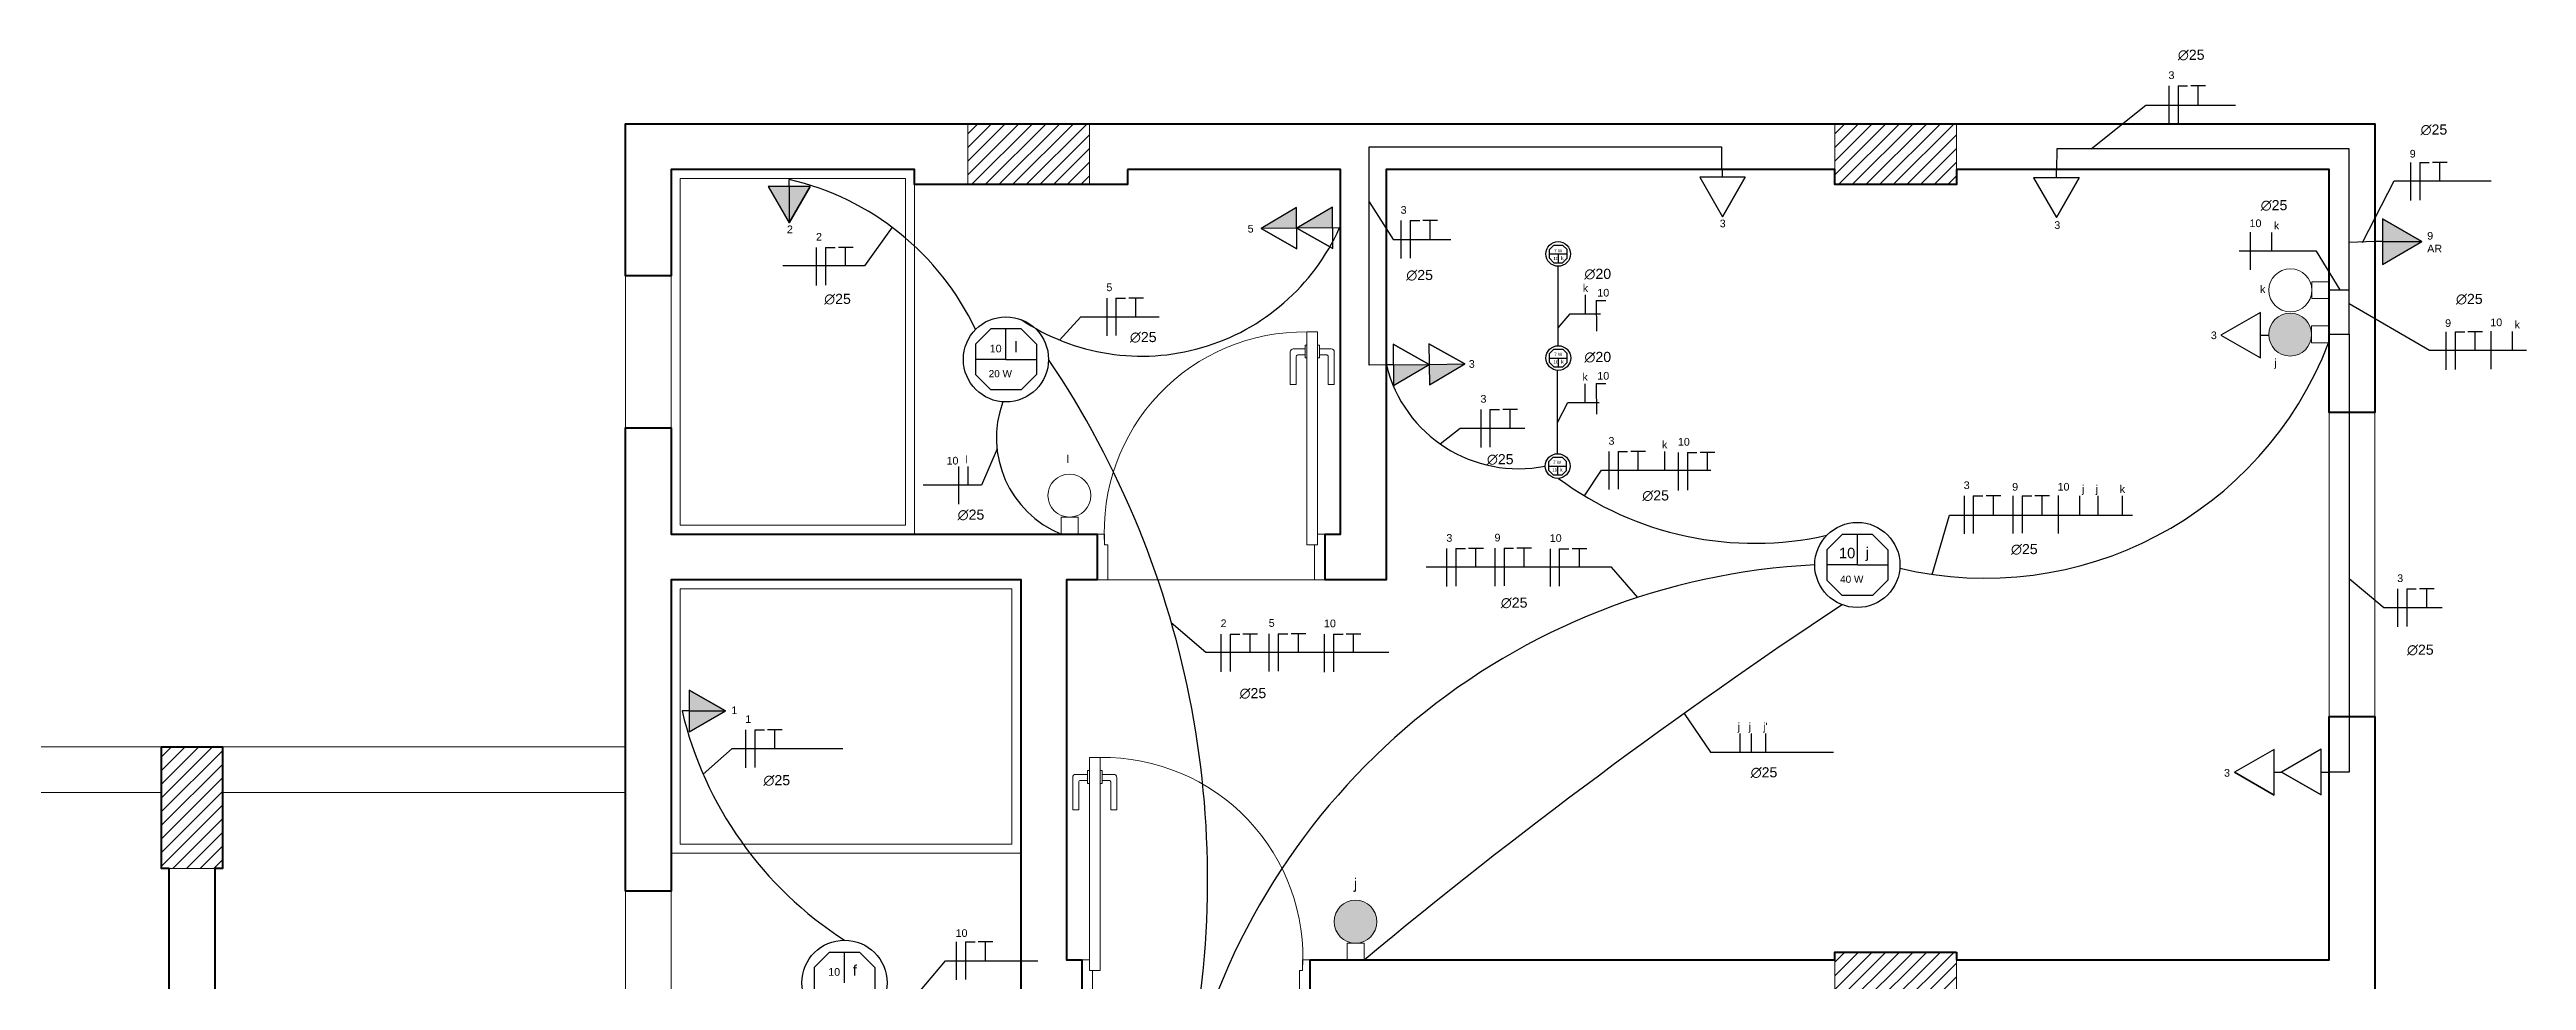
# Model space of a CAD drawing. Header units: millimetres. Extents: x 2991 to 3503, y 2795 to 2987.
# Drawn here: x 3080.94 to 3089.08, y 2821.22 to 2824.28 of the extents above; entities that cross this region are included whole.
import ezdxf
from ezdxf.enums import TextEntityAlignment as Align

# ---------------------------------------------------------------- set-up
doc = ezdxf.new("R2010")
doc.units = ezdxf.units.MM
for name, color, linetype in [('ESCO_37_TOMADAS', 3, 'Continuous'), ('ILUMINAÇÃO', 3, 'Continuous'), ('PTF', 1, 'Continuous'), ('PTO', 1, 'Continuous'), ('TET', 172, 'Continuous')]:
    doc.layers.add(name, color=color, linetype=linetype)
for name, color, linetype, lineweight in [('ESQUADRIAS', 250, 'Continuous', 9), ('PILAR', 7, 'Continuous', 5), ('Plarga', 7, 'Continuous', 40)]:
    doc.layers.add(name, color=color, linetype=linetype, lineweight=lineweight)
doc.styles.add('ST', font='ROMANS.SHX', dxfattribs={"height": 0.15})
doc.styles.get("Standard").update_dxf_attribs({"font": ''})
doc.styles.get('Standard').set_extended_font_data('Arial')

# ---------------------------------------------------------------- blocks, each defined once
blk = doc.blocks.new('INTERRUP SIMP 1 TC')
at = {"lineweight": 5}
for p, q in [((-5, 2.5), (-5, -2.5)), ((0, 2.5), (-5, 2.5)), ((0, 2.5), (0, -2.5)), ((0, -2.5), (-5, -2.5)), ((0, 0), (0, 0))]:
    blk.add_line(p, q, dxfattribs=at)
at = {"lineweight": 5, "ltscale": 0.5}
blk.add_circle((6.33, 0.04), 6.33, dxfattribs=at)
blk = doc.blocks.new('iv')
at = {"color": 3}
for p, q in [((-0.2, 0.1), (-0.1, 0.2)), ((-0.1, 0.2), (0.1, 0.2)), ((0.1, 0.2), (0.2, 0.1)), ((-0.2, 0.1), (-0.2, -0.1)), ((0.2, 0.1), (0.2, -0.1)), ((-0.1, -0.2), (-0.2, -0.1)), ((0.2, -0.1), (0.1, -0.2)), ((-0.1, -0.2), (0.1, -0.2))]:
    blk.add_line(p, q, dxfattribs=at)
at = {"color": 1}
blk.add_circle((0, 0), 0.28, dxfattribs=at)
at = {"color": 1, "style": 'ST', "flags": 4}
blk.add_attdef('N%%D', text='', height=0.15, dxfattribs=at).set_placement((0.003, -0.074), align=Align.CENTER)

msp = doc.modelspace()

# ---------------------------------------------------------------- hatches: boundary and pattern name
at = {"layer": 'ESCO_37_TOMADAS'}
h = msp.add_hatch(color=256, dxfattribs=at)
h.dxf.hatch_style = 1
h.paths.add_polyline_path([(3088.3736, 2823.3431, 1), (3088.2324, 2823.3431, 1)])
h = msp.add_hatch(color=256, dxfattribs=at)
h.dxf.hatch_style = 1
h.set_gradient(color1=(0, 0, 255), color2=(255, 255, 0), tint=1)
h.paths.add_polyline_path([(3085.3013, 2821.4119, 1), (3085.1601, 2821.4119, 1)])
h = msp.add_hatch(color=256, dxfattribs=at)
h.dxf.hatch_style = 1
h.paths.add_polyline_path([(3085.3013, 2821.4119, 1), (3085.1601, 2821.4119, 1)])
h = msp.add_hatch(color=256, dxfattribs=at)
h.dxf.hatch_style = 1
h.paths.add_polyline_path([(3085.3013, 2821.4119, 1), (3085.1601, 2821.4119, 1)])
at = {"layer": 'PILAR'}
h = msp.add_hatch(dxfattribs=at)
h.set_pattern_fill('ANSI31,_O', color=256, scale=0.01)
h.set_pattern_definition([(45, (1220.393174, 1871.62264), (-0.0224506403, 0.0224506403), [])])
h.paths.add_polyline_path([(3083.9562, 2824.0368), (3083.9562, 2823.8368), (3084.3562, 2823.8368), (3084.3562, 2824.0368)])
h = msp.add_hatch(dxfattribs=at)
h.set_pattern_fill('ANSI31,_O', color=256, scale=0.01)
h.set_pattern_definition([(45, (1223.243174, 1871.62264), (-0.0224506403, 0.0224506403), [])])
h.paths.add_polyline_path([(3086.8062, 2824.0368), (3086.8062, 2823.8368), (3087.2062, 2823.8368), (3087.2062, 2824.0368)])
h = msp.add_hatch(dxfattribs=at)
h.set_pattern_fill('ANSI31,_O', color=256, scale=0.01, angle=-90)
h.set_pattern_definition([(225, (4033.720342, 4685.54981), (-0.0224506403, 0.0224506403), [])])
h.paths.add_polyline_path([(3081.3062, 2821.5868), (3081.5062, 2821.5868), (3081.5062, 2821.9868), (3081.3062, 2821.9868)])
h = msp.add_hatch(dxfattribs=at)
h.set_pattern_fill('ANSI31,_O', color=256, scale=0.01)
h.set_pattern_definition([(45, (1223.243174, 1868.89764), (-0.0224506403, 0.0224506403), [])])
h.paths.add_polyline_path([(3086.8062, 2821.3118), (3086.8062, 2821.1118), (3087.2062, 2821.1118), (3087.2062, 2821.3118)])

# ---------------------------------------------------------------- linework, layer by layer
at = {"color": 3}
for p, q in [((3083.4382, 2823.8303), (3083.3001, 2823.8303)), ((3083.3001, 2823.8303), (3083.3691, 2823.7107)), ((3083.3691, 2823.8303), (3083.3691, 2823.8533)), ((3083.3691, 2823.8303), (3083.3691, 2823.7107)), ((3083.4382, 2823.8303), (3083.3691, 2823.7107)), ((3083.3691, 2823.7107), (3083.4382, 2823.8303)), ((3083.3691, 2823.7107), (3083.4382, 2823.8303)), ((3086.512, 2823.8609), (3086.362, 2823.8609)), ((3086.362, 2823.8609), (3086.437, 2823.7309)), ((3086.437, 2823.8609), (3086.437, 2823.8859)), ((3086.512, 2823.8609), (3086.437, 2823.7309)), ((3086.437, 2823.7309), (3086.512, 2823.8609)), ((3086.437, 2823.7309), (3086.512, 2823.8609)), ((3087.6097, 2823.8587), (3087.4597, 2823.8587)), ((3087.4597, 2823.8587), (3087.5347, 2823.7287)), ((3087.5347, 2823.8587), (3087.5347, 2823.8837)), ((3087.6097, 2823.8587), (3087.5347, 2823.7287)), ((3087.5347, 2823.7287), (3087.6097, 2823.8587)), ((3087.5347, 2823.7287), (3087.6097, 2823.8587)), ((3085.0377, 2823.6932), (3084.9201, 2823.6919)), ((3085.0384, 2823.6253), (3084.9201, 2823.6919)), ((3084.9201, 2823.6919), (3085.0384, 2823.6253)), ((3085.1558, 2823.6948), (3085.0382, 2823.6935)), ((3085.1565, 2823.6269), (3085.0382, 2823.6935)), ((3085.0382, 2823.6935), (3085.1565, 2823.6269)), ((3085.1558, 2823.6948), (3085.1784, 2823.695)), ((3088.6062, 2823.6492), (3088.5812, 2823.6492)), ((3088.6062, 2823.7242), (3088.7362, 2823.6492)), ((3088.7362, 2823.6492), (3088.6062, 2823.7242)), ((3088.6062, 2823.7242), (3088.6062, 2823.5742)), ((3088.7362, 2823.6492), (3088.6062, 2823.7242)), ((3088.6062, 2823.6492), (3088.7362, 2823.6492)), ((3088.6062, 2823.5742), (3088.7362, 2823.6492)), ((3088.2056, 2823.4164), (3088.0756, 2823.3414)), ((3088.2056, 2823.2664), (3088.2056, 2823.4164)), ((3088.0756, 2823.3414), (3088.2056, 2823.2664)), ((3088.2056, 2823.3414), (3088.2306, 2823.3414)), ((3085.3549, 2823.2437), (3085.3323, 2823.2434)), ((3085.3542, 2823.3115), (3085.4725, 2823.2449)), ((3085.4725, 2823.2449), (3085.3542, 2823.3115)), ((3085.3549, 2823.2437), (3085.4725, 2823.2449)), ((3085.4723, 2823.3131), (3085.5906, 2823.2465)), ((3085.5906, 2823.2465), (3085.4723, 2823.3131)), ((3085.473, 2823.2453), (3085.5906, 2823.2465)), ((3083.0402, 2822.105), (3083.0172, 2822.105)), ((3083.0402, 2822.174), (3083.1598, 2822.105)), ((3083.1598, 2822.105), (3083.0402, 2822.174)), ((3083.0402, 2822.174), (3083.0402, 2822.036)), ((3083.1598, 2822.105), (3083.0402, 2822.174)), ((3083.0402, 2822.105), (3083.1598, 2822.105)), ((3083.0402, 2822.036), (3083.1598, 2822.105)), ((3088.2504, 2821.9782), (3088.1204, 2821.9032)), ((3088.2504, 2821.8282), (3088.2504, 2821.9782)), ((3088.4045, 2821.979), (3088.2745, 2821.904)), ((3088.4045, 2821.829), (3088.4045, 2821.979)), ((3088.2504, 2821.8282), (3088.1204, 2821.9032)), ((3088.1204, 2821.9032), (3088.2504, 2821.8282)), ((3088.1204, 2821.9032), (3088.2504, 2821.8282)), ((3088.2504, 2821.9032), (3088.2754, 2821.9032)), ((3088.4045, 2821.829), (3088.2745, 2821.904)), ((3088.2745, 2821.904), (3088.4045, 2821.829)), ((3088.2745, 2821.904), (3088.4045, 2821.829)), ((3088.4045, 2821.904), (3088.4295, 2821.904))]:
    msp.add_line(p, q, dxfattribs=at)
for p, q in [((3085.8969, 2823.6086), (3085.9259, 2823.6086)), ((3084.0817, 2823.2617), (3084.0817, 2823.3617)), ((3084.0817, 2823.2617), (3083.9817, 2823.2617)), ((3084.0817, 2823.2617), (3084.1817, 2823.2617)), ((3085.8967, 2823.2658), (3085.9257, 2823.2658)), ((3085.8952, 2822.9107), (3085.9242, 2822.9107)), ((3086.8803, 2822.5853), (3086.8803, 2822.6853)), ((3086.8803, 2822.5853), (3086.7803, 2822.5853)), ((3086.8803, 2822.5853), (3086.9803, 2822.5853)), ((3083.5509, 2821.211), (3083.5509, 2821.311))]:
    msp.add_line(p, q)
at = {"lineweight": 5}
for points in [[(3082.9812, 2822.6868), (3083.7812, 2822.6868), (3083.7812, 2823.8868), (3082.9812, 2823.8868)], [(3083.0112, 2822.7168), (3083.7512, 2822.7168), (3083.7512, 2823.8568), (3083.0112, 2823.8568)], [(3082.9812, 2822.5368), (3082.9812, 2821.6368), (3084.1312, 2821.6368), (3084.1312, 2822.5368)], [(3083.0112, 2822.5068), (3083.0112, 2821.6668), (3084.1012, 2821.6668), (3084.1012, 2822.5068)]]:
    msp.add_lwpolyline(points, close=True, dxfattribs=at)
at = {"color": 3}
for points in [[(3085.037, 2823.761), (3084.9201, 2823.6919), (3085.0384, 2823.6253)], [(3085.1551, 2823.7626), (3085.0382, 2823.6935), (3085.1565, 2823.6269)], [(3085.3556, 2823.1758), (3085.4725, 2823.2449), (3085.3542, 2823.3115)], [(3085.4737, 2823.1774), (3085.5906, 2823.2465), (3085.4723, 2823.3131)]]:
    msp.add_lwpolyline(points, close=True, dxfattribs=at)
for points in [[(3085.8679, 2823.6086), (3085.8969, 2823.6086), (3085.8969, 2823.5796)], [(3085.8677, 2823.2658), (3085.8967, 2823.2658), (3085.8967, 2823.2368)], [(3085.8662, 2822.9107), (3085.8952, 2822.9107), (3085.8952, 2822.8816)]]:
    msp.add_lwpolyline(points)
at = {"lineweight": 5}
for points in [[(3082.8312, 2823.5368), (3082.8312, 2823.0368)], [(3082.9812, 2823.5368), (3082.9812, 2823.0368)], [(3088.4312, 2823.0868), (3088.4312, 2822.0868)], [(3088.5812, 2823.0868), (3088.5812, 2822.0868)], [(3084.4162, 2822.5368), (3085.0962, 2822.5368)], [(3079.9812, 2821.9868), (3081.3062, 2821.9868)], [(3082.8312, 2821.9868), (3081.5062, 2821.9868)], [(3079.9812, 2821.8368), (3081.3062, 2821.8368)], [(3082.8312, 2821.8368), (3081.5062, 2821.8368)], [(3082.8312, 2821.0118), (3082.8312, 2821.5118)], [(3082.9812, 2821.0118), (3082.9812, 2821.5118)]]:
    msp.add_lwpolyline(points, dxfattribs=at)
at = {"color": 3}
for points in [[(3083.3691, 2823.8303), (3083.3001, 2823.8303), (3083.3691, 2823.7107)], [(3083.4382, 2823.8303), (3083.3691, 2823.8303), (3083.3691, 2823.7107)], [(3085.0377, 2823.6932), (3085.037, 2823.761), (3084.9201, 2823.6919)], [(3085.1558, 2823.6948), (3085.1551, 2823.7626), (3085.0382, 2823.6935)], [(3088.6062, 2823.7242), (3088.6062, 2823.6492), (3088.7362, 2823.6492)], [(3088.6062, 2823.6492), (3088.6062, 2823.5742), (3088.7362, 2823.6492)], [(3085.3549, 2823.2437), (3085.3556, 2823.1758), (3085.4725, 2823.2449)], [(3085.473, 2823.2453), (3085.4737, 2823.1774), (3085.5906, 2823.2465)], [(3083.0402, 2822.174), (3083.0402, 2822.105), (3083.1598, 2822.105)], [(3083.0402, 2822.105), (3083.0402, 2822.036), (3083.1598, 2822.105)]]:
    msp.add_solid(points, dxfattribs=at)
at = {"layer": 'ESCO_37_TOMADAS'}
for p, q in [((3087.904, 2824.1614), (3087.904, 2824.0368)), ((3087.9344, 2824.1614), (3087.9344, 2824.0379)), ((3087.9344, 2824.1614), (3087.9659, 2824.1614)), ((3087.9993, 2824.1614), (3087.9993, 2824.0997)), ((3087.6487, 2823.9548), (3087.8281, 2824.0974)), ((3087.8281, 2824.0974), (3088.123, 2824.0974)), ((3088.6983, 2823.9092), (3088.6983, 2823.7846)), ((3088.7287, 2823.9092), (3088.7287, 2823.7858)), ((3088.7287, 2823.9092), (3088.7603, 2823.9092)), ((3088.7936, 2823.9092), (3088.7936, 2823.8475)), ((3088.5413, 2823.6459), (3088.6451, 2823.8488)), ((3088.6451, 2823.8488), (3088.9634, 2823.8488)), ((3085.2751, 2823.7798), (3085.3542, 2823.6556)), ((3083.7076, 2823.6963), (3083.6172, 2823.5691)), ((3085.3542, 2823.6556), (3085.5436, 2823.6556)), ((3085.3799, 2823.7181), (3085.3799, 2823.5936)), ((3085.4103, 2823.7181), (3085.4103, 2823.5947)), ((3085.4103, 2823.7181), (3085.4419, 2823.7181)), ((3085.4752, 2823.7181), (3085.4752, 2823.6564)), ((3088.1717, 2823.6803), (3088.1717, 2823.5557)), ((3088.2414, 2823.6793), (3088.2414, 2823.6175)), ((3083.6172, 2823.5691), (3083.348, 2823.5691)), ((3083.4584, 2823.6297), (3083.4584, 2823.5052)), ((3083.4888, 2823.6297), (3083.4888, 2823.5063)), ((3083.4888, 2823.6297), (3083.5204, 2823.6297)), ((3083.5537, 2823.6297), (3083.5537, 2823.5681)), ((3088.3896, 2823.6172), (3088.1357, 2823.6172)), ((3088.467, 2823.4906), (3088.3896, 2823.6172)), ((3084.4128, 2823.4635), (3084.4128, 2823.3389)), ((3084.4432, 2823.4635), (3084.4432, 2823.34)), ((3084.4432, 2823.4635), (3084.4748, 2823.4635)), ((3084.5081, 2823.4635), (3084.5081, 2823.4018)), ((3085.8967, 2823.3653), (3085.9359, 2823.4118)), ((3085.9359, 2823.4118), (3086.0359, 2823.4118)), ((3085.9856, 2823.4736), (3085.9856, 2823.4118)), ((3086.0222, 2823.4552), (3086.0228, 2823.3547)), ((3086.0222, 2823.4552), (3086.0538, 2823.4552)), ((3088.4967, 2823.4452), (3088.7614, 2823.2917)), ((3084.2577, 2823.3254), (3084.3282, 2823.4016)), ((3084.3282, 2823.4016), (3084.5849, 2823.4016)), ((3088.8146, 2823.3521), (3088.8146, 2823.2275)), ((3088.845, 2823.3521), (3088.845, 2823.2286)), ((3088.845, 2823.3521), (3088.8766, 2823.3521)), ((3088.9099, 2823.3521), (3088.9099, 2823.2904)), ((3088.9631, 2823.3545), (3088.9631, 2823.2299)), ((3089.0328, 2823.3535), (3089.0328, 2823.2917)), ((3088.7614, 2823.2917), (3089.0797, 2823.2917)), ((3085.9846, 2823.1813), (3085.9846, 2823.1195)), ((3086.0222, 2823.1819), (3086.0228, 2823.0814)), ((3086.0222, 2823.1819), (3086.0538, 2823.1819)), ((3085.6424, 2823.0967), (3085.6424, 2822.9721)), ((3085.6728, 2823.0967), (3085.6728, 2822.9732)), ((3085.6728, 2823.0967), (3085.7044, 2823.0967)), ((3085.7377, 2823.0967), (3085.7377, 2823.035)), ((3085.8952, 2823.0535), (3085.9282, 2823.1195)), ((3085.9282, 2823.1195), (3086.0321, 2823.1195)), ((3085.5088, 2822.9837), (3085.5747, 2823.0357)), ((3085.5747, 2823.0357), (3085.7874, 2823.0357)), ((3084.0524, 2822.967), (3084.0011, 2822.8476)), ((3086.0632, 2822.9582), (3086.0632, 2822.8337)), ((3086.0936, 2822.9582), (3086.0936, 2822.8348)), ((3086.0936, 2822.9582), (3086.1252, 2822.9582)), ((3086.1586, 2822.9582), (3086.1586, 2822.8965)), ((3086.2462, 2822.9587), (3086.2462, 2822.8969)), ((3086.2912, 2822.9553), (3086.2912, 2822.8307)), ((3086.3216, 2822.9553), (3086.3216, 2822.8318)), ((3086.3216, 2822.9553), (3086.3532, 2822.9553)), ((3086.3866, 2822.9553), (3086.3866, 2822.8969)), ((3084.0011, 2822.8476), (3083.8092, 2822.8476)), ((3083.9261, 2822.9097), (3083.9261, 2822.7851)), ((3083.9565, 2822.9097), (3083.9565, 2822.8478)), ((3085.9839, 2822.8125), (3086.0392, 2822.8969)), ((3086.0392, 2822.8969), (3086.3982, 2822.8969)), ((3087.2309, 2822.8123), (3087.2309, 2822.6878)), ((3087.2613, 2822.8123), (3087.2613, 2822.6889)), ((3087.2613, 2822.8123), (3087.2929, 2822.8123)), ((3087.3262, 2822.8123), (3087.3262, 2822.7507)), ((3087.3915, 2822.8133), (3087.3915, 2822.6887)), ((3087.4219, 2822.8133), (3087.4219, 2822.6899)), ((3087.4219, 2822.8133), (3087.4535, 2822.8133)), ((3087.4868, 2822.8133), (3087.4868, 2822.7516)), ((3087.5406, 2822.8135), (3087.5406, 2822.689)), ((3087.6103, 2822.8126), (3087.6103, 2822.7507)), ((3087.6712, 2822.8126), (3087.6712, 2822.7507)), ((3087.7507, 2822.8126), (3087.7507, 2822.7507)), ((3087.1263, 2822.5545), (3087.1835, 2822.7491)), ((3087.1835, 2822.7491), (3087.7845, 2822.7491)), ((3085.5302, 2822.6391), (3085.5302, 2822.5145)), ((3085.5606, 2822.6391), (3085.5606, 2822.5156)), ((3085.5606, 2822.6391), (3085.5922, 2822.6391)), ((3085.6255, 2822.6391), (3085.6255, 2822.5774)), ((3085.6885, 2822.6401), (3085.6885, 2822.5156)), ((3085.7189, 2822.6401), (3085.7189, 2822.5167)), ((3085.7189, 2822.6401), (3085.7505, 2822.6401)), ((3085.7838, 2822.6401), (3085.7838, 2822.5784)), ((3085.8701, 2822.6386), (3085.8701, 2822.514)), ((3085.9005, 2822.6386), (3085.9005, 2822.5151)), ((3085.9005, 2822.6386), (3085.9321, 2822.6386)), ((3085.9654, 2822.6386), (3085.9654, 2822.5769)), ((3086.072, 2822.5784), (3085.4626, 2822.5784)), ((3086.1591, 2822.4784), (3086.072, 2822.5784)), ((3088.4967, 2822.5408), (3088.6114, 2822.4452)), ((3088.6114, 2822.4452), (3088.8026, 2822.4452)), ((3088.6557, 2822.5064), (3088.6557, 2822.3819)), ((3088.6861, 2822.5064), (3088.6861, 2822.383)), ((3088.6861, 2822.5064), (3088.7177, 2822.5064)), ((3088.751, 2822.5064), (3088.751, 2822.4448)), ((3084.6252, 2822.3963), (3084.7389, 2822.2985)), ((3084.788, 2822.3582), (3084.788, 2822.2337)), ((3084.8184, 2822.3582), (3084.8184, 2822.2348)), ((3084.8184, 2822.3582), (3084.85, 2822.3582)), ((3084.8834, 2822.3582), (3084.8834, 2822.2966)), ((3084.9463, 2822.3593), (3084.9463, 2822.2347)), ((3084.9768, 2822.3593), (3084.9768, 2822.2359)), ((3084.9768, 2822.3593), (3085.0083, 2822.3593)), ((3085.0417, 2822.3593), (3085.0417, 2822.2976)), ((3085.1279, 2822.3578), (3085.1279, 2822.2332)), ((3085.1583, 2822.3578), (3085.1583, 2822.2343)), ((3085.1583, 2822.3578), (3085.1899, 2822.3578)), ((3085.2232, 2822.3578), (3085.2232, 2822.2961)), ((3084.7389, 2822.2985), (3085.3403, 2822.2985)), ((3083.2258, 2822.043), (3083.2258, 2821.9184)), ((3083.2562, 2822.043), (3083.2562, 2821.9195)), ((3083.2562, 2822.043), (3083.2878, 2822.043)), ((3083.3211, 2822.043), (3083.3211, 2821.9813)), ((3086.3112, 2822.0968), (3086.3978, 2821.9692)), ((3086.4945, 2822.031), (3086.4945, 2821.9691)), ((3086.5311, 2822.0311), (3086.5311, 2821.9692)), ((3086.5785, 2822.0311), (3086.5785, 2821.9692)), ((3083.0865, 2821.8966), (3083.1813, 2821.9817)), ((3083.1813, 2821.9817), (3083.5455, 2821.9817)), ((3086.3978, 2821.9692), (3086.8023, 2821.9692)), ((3083.9184, 2821.3454), (3083.9184, 2821.2208)), ((3083.9488, 2821.3454), (3083.9488, 2821.222)), ((3083.9488, 2821.3454), (3083.9803, 2821.3454)), ((3084.0137, 2821.3454), (3084.0137, 2821.2837)), ((3083.8003, 2821.1852), (3083.8832, 2821.2827)), ((3083.8832, 2821.2827), (3084.186, 2821.2827))]:
    msp.add_line(p, q, dxfattribs=at)
for points in [[(3088.0246, 2824.1614), (3087.9993, 2824.1614), (3087.9763, 2824.1614)], [(3088.8189, 2823.9092), (3088.7936, 2823.9092), (3088.7706, 2823.9092)], [(3085.5005, 2823.7181), (3085.4752, 2823.7181), (3085.4523, 2823.7181)], [(3083.579, 2823.6297), (3083.5537, 2823.6297), (3083.5308, 2823.6297)], [(3084.5334, 2823.4635), (3084.5081, 2823.4635), (3084.4852, 2823.4635)], [(3088.9353, 2823.3521), (3088.9099, 2823.3521), (3088.887, 2823.3521)], [(3085.763, 2823.0967), (3085.7377, 2823.0967), (3085.7147, 2823.0967)], [(3086.1839, 2822.9582), (3086.1586, 2822.9582), (3086.1356, 2822.9582)], [(3086.4119, 2822.9553), (3086.3866, 2822.9553), (3086.3636, 2822.9553)], [(3087.3516, 2822.8123), (3087.3262, 2822.8123), (3087.3033, 2822.8123)], [(3087.5122, 2822.8133), (3087.4868, 2822.8133), (3087.4639, 2822.8133)], [(3085.6509, 2822.6391), (3085.6255, 2822.6391), (3085.6026, 2822.6391)], [(3085.8092, 2822.6401), (3085.7838, 2822.6401), (3085.7609, 2822.6401)], [(3085.9908, 2822.6386), (3085.9654, 2822.6386), (3085.9425, 2822.6386)], [(3088.7764, 2822.5064), (3088.751, 2822.5064), (3088.7281, 2822.5064)], [(3084.9087, 2822.3582), (3084.8834, 2822.3582), (3084.8604, 2822.3582)], [(3085.067, 2822.3593), (3085.0417, 2822.3593), (3085.0187, 2822.3593)], [(3085.2486, 2822.3578), (3085.2232, 2822.3578), (3085.2003, 2822.3578)], [(3083.3465, 2822.043), (3083.3211, 2822.043), (3083.2982, 2822.043)], [(3084.039, 2821.3454), (3084.0137, 2821.3454), (3083.9907, 2821.3454)]]:
    msp.add_lwpolyline(points, dxfattribs=at)
at = {"layer": 'ESQUADRIAS'}
for points in [[(3085.0712, 2822.6518), (3085.1062, 2822.6518), (3085.1062, 2823.3518), (3085.0712, 2823.3518)], [(3085.0648, 2823.2663), (3085.0712, 2823.2663), (3085.0712, 2823.3089), (3085.0648, 2823.3089)], [(3085.1125, 2823.2663), (3085.1062, 2823.2663), (3085.1062, 2823.3089), (3085.1125, 2823.3089)], [(3084.3812, 2822.5368), (3084.3812, 2822.6868), (3084.4062, 2822.6868), (3084.4062, 2822.6518), (3084.4162, 2822.6518), (3084.4162, 2822.5368)], [(3085.1312, 2822.5368), (3085.1312, 2822.6868), (3085.1062, 2822.6868), (3085.1062, 2822.6518), (3085.0962, 2822.6518), (3085.0962, 2822.5368)], [(3084.3912, 2821.2518), (3084.3562, 2821.2518), (3084.3562, 2821.9518), (3084.3912, 2821.9518)], [(3084.3498, 2821.8663), (3084.3562, 2821.8663), (3084.3562, 2821.9089), (3084.3498, 2821.9089)], [(3084.3975, 2821.8663), (3084.3912, 2821.8663), (3084.3912, 2821.9089), (3084.3975, 2821.9089)], [(3084.3312, 2821.1368), (3084.3312, 2821.2868), (3084.3562, 2821.2868), (3084.3562, 2821.2518), (3084.3662, 2821.2518), (3084.3662, 2821.1368)], [(3085.0812, 2821.1368), (3085.0812, 2821.2868), (3085.0562, 2821.2868), (3085.0562, 2821.2518), (3085.0462, 2821.2518), (3085.0462, 2821.1368)]]:
    msp.add_lwpolyline(points, close=True, dxfattribs=at)
for points in [[(3085.0648, 2823.2964), (3085.0262, 2823.2964, 0.414214), (3085.0162, 2823.2864), (3085.0162, 2823.1794), (3085.0362, 2823.1794), (3085.0362, 2823.2714, -0.414214), (3085.0412, 2823.2764), (3085.0648, 2823.2764)], [(3085.1125, 2823.2964), (3085.1511, 2823.2964, -0.414214), (3085.1611, 2823.2864), (3085.1611, 2823.1794), (3085.1411, 2823.1794), (3085.1411, 2823.2714, 0.414214), (3085.1361, 2823.2764), (3085.1125, 2823.2764)], [(3084.3498, 2821.8964), (3084.3112, 2821.8964, 0.414214), (3084.3012, 2821.8864), (3084.3012, 2821.7794), (3084.3212, 2821.7794), (3084.3212, 2821.8714, -0.414214), (3084.3262, 2821.8764), (3084.3498, 2821.8764)], [(3084.3975, 2821.8964), (3084.4361, 2821.8964, -0.414214), (3084.4461, 2821.8864), (3084.4461, 2821.7794), (3084.4261, 2821.7794), (3084.4261, 2821.8714, 0.414214), (3084.4211, 2821.8764), (3084.3975, 2821.8764)]]:
    msp.add_lwpolyline(points, format="xyb", close=True, dxfattribs=at)
for centre, start, end in [((3085.0612, 2822.6954), 89.13096, 183.80664), ((3084.4011, 2821.2954), 356.19336, 90.86904)]:
    msp.add_arc(centre, 0.6565, start, end, dxfattribs=at)
at = {"layer": 'PILAR'}
for points in [[(3083.9562, 2824.0368), (3084.3562, 2824.0368), (3084.3562, 2823.8368), (3083.9562, 2823.8368)], [(3086.8062, 2824.0368), (3087.2062, 2824.0368), (3087.2062, 2823.8368), (3086.8062, 2823.8368)], [(3081.3062, 2821.9868), (3081.3062, 2821.5868), (3081.5062, 2821.5868), (3081.5062, 2821.9868)], [(3086.8062, 2821.3118), (3087.2062, 2821.3118), (3087.2062, 2821.1118), (3086.8062, 2821.1118)]]:
    msp.add_lwpolyline(points, close=True, dxfattribs=at)
at = {"layer": 'Plarga'}
for points in [[(3084.4812, 2823.8868), (3084.4812, 2823.8368), (3083.7812, 2823.8368), (3083.7812, 2823.8868), (3082.9812, 2823.8868), (3082.9812, 2823.5368), (3082.8312, 2823.5368), (3082.8312, 2824.0368), (3088.5812, 2824.0368), (3088.5812, 2823.0868), (3088.4312, 2823.0868), (3088.4312, 2823.8868), (3087.2062, 2823.8868), (3087.2062, 2823.8368), (3086.8062, 2823.8368), (3086.8062, 2823.8868), (3085.3312, 2823.8868), (3085.3312, 2822.5368), (3085.1312, 2822.5368), (3085.1312, 2822.6868), (3085.1812, 2822.6868), (3085.1812, 2823.8868)], [(3082.8312, 2821.5118), (3082.8312, 2823.0368), (3082.9812, 2823.0368), (3082.9812, 2822.6868), (3084.3812, 2822.6868), (3084.3812, 2822.5368), (3084.2812, 2822.5368), (3084.2812, 2821.2868), (3084.3312, 2821.2868), (3084.3312, 2821.1368), (3084.2812, 2821.1368), (3084.2812, 2820.6868), (3084.1312, 2820.6868), (3084.1312, 2822.5368), (3082.9812, 2822.5368), (3082.9812, 2821.5118)], [(3087.2062, 2821.3118), (3087.2062, 2821.2868), (3088.4312, 2821.2868), (3088.4312, 2822.0868), (3088.5812, 2822.0868), (3088.5812, 2820.3368), (3088.4312, 2820.3368), (3088.4312, 2821.1368), (3087.2062, 2821.1368), (3087.2062, 2821.1118), (3086.8062, 2821.1118), (3086.8062, 2821.1368), (3085.3312, 2821.1368), (3085.3312, 2821.0868), (3085.1812, 2821.0868), (3085.1812, 2821.1368), (3085.0812, 2821.1368), (3085.0812, 2821.2868), (3086.8062, 2821.2868), (3086.8062, 2821.3118)], [(3081.4812, 2816.9868), (3081.4812, 2816.7868), (3081.3312, 2816.7868), (3081.3312, 2816.9868), (3080.3312, 2816.9868), (3080.3312, 2816.6868), (3080.1812, 2816.6868), (3080.1812, 2817.1368), (3081.3312, 2817.1368), (3081.3312, 2821.5868), (3081.3062, 2821.5868), (3081.3062, 2821.9868), (3081.5062, 2821.9868), (3081.5062, 2821.5868), (3081.4812, 2821.5868), (3081.4812, 2817.1368), (3082.6312, 2817.1368), (3082.6312, 2816.6868), (3082.4812, 2816.6868), (3082.4812, 2816.9868)]]:
    msp.add_lwpolyline(points, close=True, dxfattribs=at)
at = {"layer": 'TET'}
for p, q in [((3085.2751, 2823.2428), (3085.2751, 2823.9605)), ((3085.2751, 2823.9605), (3086.4333, 2823.9605)), ((3086.4333, 2823.9605), (3086.4333, 2823.8868)), ((3087.5356, 2823.9548), (3087.5347, 2823.8837)), ((3088.4967, 2823.9548), (3087.5356, 2823.9548)), ((3088.4967, 2823.5459), (3088.4967, 2823.9548)), ((3088.5812, 2823.6492), (3088.4967, 2823.6459)), ((3085.8967, 2823.3063), (3085.8967, 2823.568)), ((3088.43, 2823.4906), (3088.4967, 2823.4906)), ((3088.4967, 2823.3446), (3088.4967, 2823.5459)), ((3088.4294, 2823.3446), (3088.4967, 2823.3446)), ((3088.4967, 2823.3446), (3088.4967, 2821.904)), ((3085.3323, 2823.2434), (3085.2751, 2823.2428)), ((3085.8952, 2822.9513), (3085.8952, 2823.2251)), ((3088.4967, 2821.904), (3088.4295, 2821.904))]:
    msp.add_line(p, q, dxfattribs=at)
for centre, radius, start, end in [((3083.1684, 2822.9774), 0.8986, 25.17217, 77.09261), ((3084.5275, 2823.9848), 0.7125, 236.2477, 335.99684), ((3081.6803, 2821.5498), 3.0642, 347.20937, 33.96449), ((3085.7665, 2823.3487), 0.4468, 193.62679, 281.36551), ((3087.3012, 2823.751), 1.2092, 256.55026, 338.90217), ((3084.3929, 2823.0041), 0.3426, 159.86612, 247.70178), ((3086.5421, 2823.734), 1.0774, 233.30315, 282.77386), ((3086.8491, 2820.3596), 2.2284, 92.79785, 166.56706), ((3096.9656, 2807.1905), 18.3226, 123.58421, 129.71126), ((3084.2172, 2822.3886), 1.233, 193.29358, 237.29545)]:
    msp.add_arc(centre, radius, start, end, dxfattribs=at)

# ---------------------------------------------------------------- block references
at = {"layer": 'ILUMINAÇÃO', "lineweight": 5, "ltscale": 0.5, "xscale": 0.01115233265064476, "yscale": 0.01115233265064476, "zscale": 0.01115233265064476}
for p, rotation in [((3088.3742, 2823.4893), 180), ((3088.3736, 2823.3436), 180), ((3084.2908, 2822.7429), 90), ((3085.2311, 2821.3413), 90)]:
    msp.add_blockref('INTERRUP SIMP 1 TC', p, dxfattribs=dict(at, rotation=rotation))
at = {"layer": 'PTO'}
for p, xscale, yscale, zscale, rotation in [((3085.8969, 2823.6086), 0.1450976010525098, 0.1450976010525098, 0.1450976010525098, 89.99999999999999), ((3084.0817, 2823.2617), 0.5, 0.5, 0.5, 270), ((3085.8975, 2823.266), 0.1450976010525098, 0.1450976010525098, 0.1450976010525098, 89.99999999999999), ((3085.8952, 2822.9107), 0.1450976010525098, 0.1450976010525098, 0.1450976010525098, 89.99999999999999), ((3086.8803, 2822.5853), 0.5, 0.5, 0.5, 270), ((3083.5509, 2821.211), 0.5, 0.5, 0.5, 270)]:
    msp.add_blockref('iv', p, dxfattribs=dict(at, xscale=xscale, yscale=yscale, zscale=zscale, rotation=rotation))

# ---------------------------------------------------------------- texts
at = {"layer": 'ESCO_37_TOMADAS'}
for s, height, p in [('7 W', 0.01066, (3085.8836, 2823.6133)), ('7 W', 0.01066, (3085.8838, 2823.2726)), ('20 W', 0.02349, (3084.0249, 2823.203)), ('7 W', 0.01066, (3085.8797, 2822.9176)), ('40 W', 0.02349, (3086.8236, 2822.5266))]:
    msp.add_text(s, height=height, dxfattribs=at).set_placement(p)
at = {"layer": 'ESCO_37_TOMADAS', "attachment_point": 1}
for s, width, gutter_width, insert, char_height in [('3', 0.000485, 0.1261, (3087.9031, 2824.2092), 0.0252), ('9', 0.000485, 0.1261, (3088.696, 2823.9508), 0.0252), ('3', 0.000485, 0.1261, (3085.379, 2823.7659), 0.0252), ('2', 0.000485, 0.1261, (3083.3617, 2823.702), 0.0252), ('2', 0.000485, 0.1261, (3083.4575, 2823.6776), 0.0252), ('5', 0.000485, 0.1261, (3084.8762, 2823.7041), 0.0252), ('3', 0.000485, 0.1261, (3086.4279, 2823.7215), 0.0252), ('3', 0.000485, 0.1261, (3087.5276, 2823.7161), 0.0252), ('10', 0.000485, 0.1261, (3088.1694, 2823.7219), 0.02522), ('k', 0.000485, 0.1261, (3088.2494, 2823.7145), 0.0252), ('{\\fArial Unicode MS|b0|i0|c0|p2;9 AR}', 0.000485, 0.1261, (3088.7534, 2823.6808), 0.025224), ('{\\fArial Unicode MS|b0|i0|c0|p2;10}', 0.000204, 0.053, (3085.8811, 2823.5988), 0.010598), ('k', 0.00439, 0.0626, (3085.9064, 2823.6008), 0.0125), ('5', 0.000485, 0.1261, (3084.4119, 2823.5113), 0.0252), ('k', 0.000485, 0.1261, (3085.9778, 2823.5089), 0.0252), ('10', 0.000485, 0.1261, (3086.0256, 2823.4936), 0.02522), ('k', 0.000485, 0.1261, (3088.2042, 2823.5053), 0.0252), ('l', 0.012117, 0.1729, (3084.1092, 2823.3199), 0.0346), ('3', 0.000485, 0.1261, (3088.0423, 2823.3535), 0.0252), ('9', 0.000485, 0.1261, (3088.8124, 2823.3937), 0.0252), ('10', 0.000485, 0.1261, (3088.9609, 2823.3961), 0.02522), ('k', 0.000485, 0.1261, (3089.0409, 2823.3887), 0.0252), ('10', 0.000485, 0.1261, (3084.0283, 2823.3099), 0.02522), ('3', 0.000485, 0.1261, (3085.603, 2823.2592), 0.0252), ('{\\fArial Unicode MS|b0|i0|c0|p2;10}', 0.000204, 0.053, (3085.8813, 2823.2581), 0.010598), ('k', 0.00439, 0.0626, (3085.9066, 2823.2602), 0.0125), ('j', 0.000485, 0.1261, (3088.2511, 2823.2637), 0.0252), ('k', 0.000485, 0.1261, (3085.9768, 2823.2165), 0.0252), ('10', 0.000485, 0.1261, (3086.0256, 2823.2202), 0.02522), ('3', 0.000485, 0.1261, (3085.6415, 2823.1445), 0.0252), ('3', 0.000485, 0.1261, (3086.0624, 2823.006), 0.0252), ('k', 0.000485, 0.1261, (3086.2384, 2822.994), 0.0252), ('10', 0.000485, 0.1261, (3086.2904, 2823.0031), 0.02522), ('10', 0.000485, 0.1261, (3083.8864, 2822.941), 0.02522), ('l', 0.000485, 0.1261, (3083.9487, 2822.9449), 0.0252), ('l', 0.000485, 0.1261, (3084.2816, 2822.9464), 0.0252), ('{\\fArial Unicode MS|b0|i0|c0|p2;10}', 0.000204, 0.053, (3085.8772, 2822.9031), 0.010598), ('k', 0.00439, 0.0626, (3085.9025, 2822.9052), 0.0125), ('3', 0.000485, 0.1261, (3087.23, 2822.8602), 0.0252), ('9', 0.000485, 0.1261, (3087.3892, 2822.8549), 0.0252), ('10', 0.000485, 0.1261, (3087.5384, 2822.8552), 0.02522), ('j', 0.000485, 0.1261, (3087.6184, 2822.8478), 0.0252), ('j', 0.000485, 0.1261, (3087.6634, 2822.8478), 0.0252), ('k', 0.000485, 0.1261, (3087.7428, 2822.8478), 0.0252), ('3', 0.000485, 0.1261, (3085.5294, 2822.6869), 0.0252), ('9', 0.000485, 0.1261, (3085.6877, 2822.688), 0.0252), ('10', 0.000485, 0.1261, (3085.8692, 2822.6864), 0.02522), ('10', 0.012117, 0.1729, (3086.8199, 2822.6419), 0.03457), ('j', 0.012117, 0.1729, (3086.9078, 2822.6436), 0.0346), ('3', 0.000485, 0.1261, (3088.6549, 2822.5543), 0.0252), ('2', 0.000485, 0.1261, (3084.7872, 2822.4061), 0.0252), ('5', 0.000485, 0.1261, (3084.9455, 2822.4071), 0.0252), ('10', 0.000485, 0.1261, (3085.1271, 2822.4056), 0.02522), ('1', 0.000485, 0.1261, (3083.1791, 2822.1199), 0.0252), ('1', 0.000485, 0.1261, (3083.2249, 2822.0908), 0.0252), ('j', 0.000485, 0.1261, (3086.4867, 2822.0662), 0.0252), ('j', 0.000485, 0.1261, (3086.5232, 2822.0663), 0.0252), ("j'", 0.000485, 0.1261, (3086.5706, 2822.0663), 0.02522), ('3', 0.000485, 0.1261, (3088.0856, 2821.9141), 0.0252), ('j', 0.012117, 0.1729, (3085.2253, 2821.5549), 0.0346), ('10', 0.000485, 0.1261, (3083.9161, 2821.387), 0.02522), ('10', 0.000485, 0.1261, (3083.4975, 2821.2592), 0.02522), ('f', 0.012117, 0.1729, (3083.5785, 2821.2693), 0.0346)]:
    msp.add_mtext_dynamic_manual_height_columns(s, width=width, gutter_width=gutter_width, heights=[0], dxfattribs=dict(at, insert=insert, char_height=char_height))
at = {"layer": 'PTF', "char_height": 0.03326, "width": 0.088273, "attachment_point": 1}
for s, insert in [('∅25', (3087.9339, 2824.2803)), ('∅25', (3088.7317, 2824.0344)), ('∅25', (3088.2062, 2823.7857)), ('∅25', (3085.3977, 2823.5559)), ('∅20', (3085.9833, 2823.5597)), ('∅25', (3083.4842, 2823.4773)), ('∅25', (3088.8481, 2823.4772)), ('∅25', (3084.4892, 2823.3518)), ('∅20', (3085.9833, 2823.2864)), ('∅25', (3085.6626, 2822.95)), ('∅25', (3083.9229, 2822.7675)), ('∅25', (3086.1734, 2822.8307)), ('∅25', (3087.3854, 2822.6542)), ('∅25', (3085.7084, 2822.4781)), ('∅25', (3088.6871, 2822.3232)), ('∅25', (3084.8496, 2822.1804)), ('∅25', (3083.2847, 2821.894)), ('∅25', (3086.5297, 2821.9199))]:
    msp.add_mtext(s, dxfattribs=dict(at, insert=insert))

doc.saveas('drawing.dxf')
